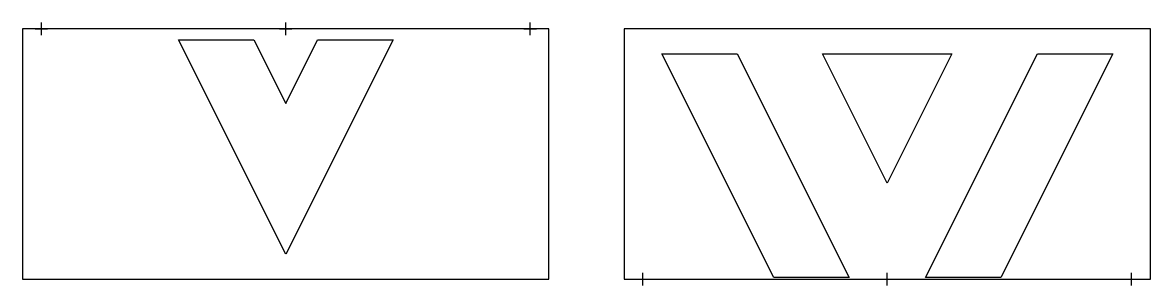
# Model space of a CAD drawing. Header units: inches. Extents: x 0 to 180, y -1 to 41.
import ezdxf

# ---------------------------------------------------------------- set-up
doc = ezdxf.new("R2010")
doc.units = ezdxf.units.IN
doc.header["$MEASUREMENT"] = 0
doc.layers.add('CUT', color=1, linetype='Continuous')
doc.layers.add('REG', color=5, linetype='Continuous')

msp = doc.modelspace()

# ---------------------------------------------------------------- linework, layer by layer
at = {"layer": 'CUT'}
for points in [[(0, 0), (84, 0), (84, 40), (0, 40)], [(96, 0), (180, 0), (180, 40), (96, 40)], [(41.99, 28.06), (47.07, 38.23), (59.12, 38.23), (42.01, 4), (24.88, 38.23), (36.9, 38.23)], [(102, 36), (114.02, 36), (131.92, 0.26), (119.89, 0.26)], [(127.68, 36), (148.3, 36), (138.01, 15.33)], [(144.08, 0.26), (161.95, 36), (174, 36), (156.14, 0.26)]]:
    msp.add_lwpolyline(points, close=True, dxfattribs=at)
at = {"layer": 'REG'}
for points in [[(2, 40), (4, 40)], [(3, 39), (3, 41)], [(41, 40), (43, 40)], [(42, 39), (42, 41)], [(80, 40), (82, 40)], [(81, 39), (81, 41)], [(98, 0), (100, 0)], [(99, -1), (99, 1)], [(137, 0), (139, 0)], [(138, -1), (138, 1)], [(176, 0), (178, 0)], [(177, -1), (177, 1)]]:
    msp.add_lwpolyline(points, dxfattribs=at)

doc.saveas('drawing.dxf')
